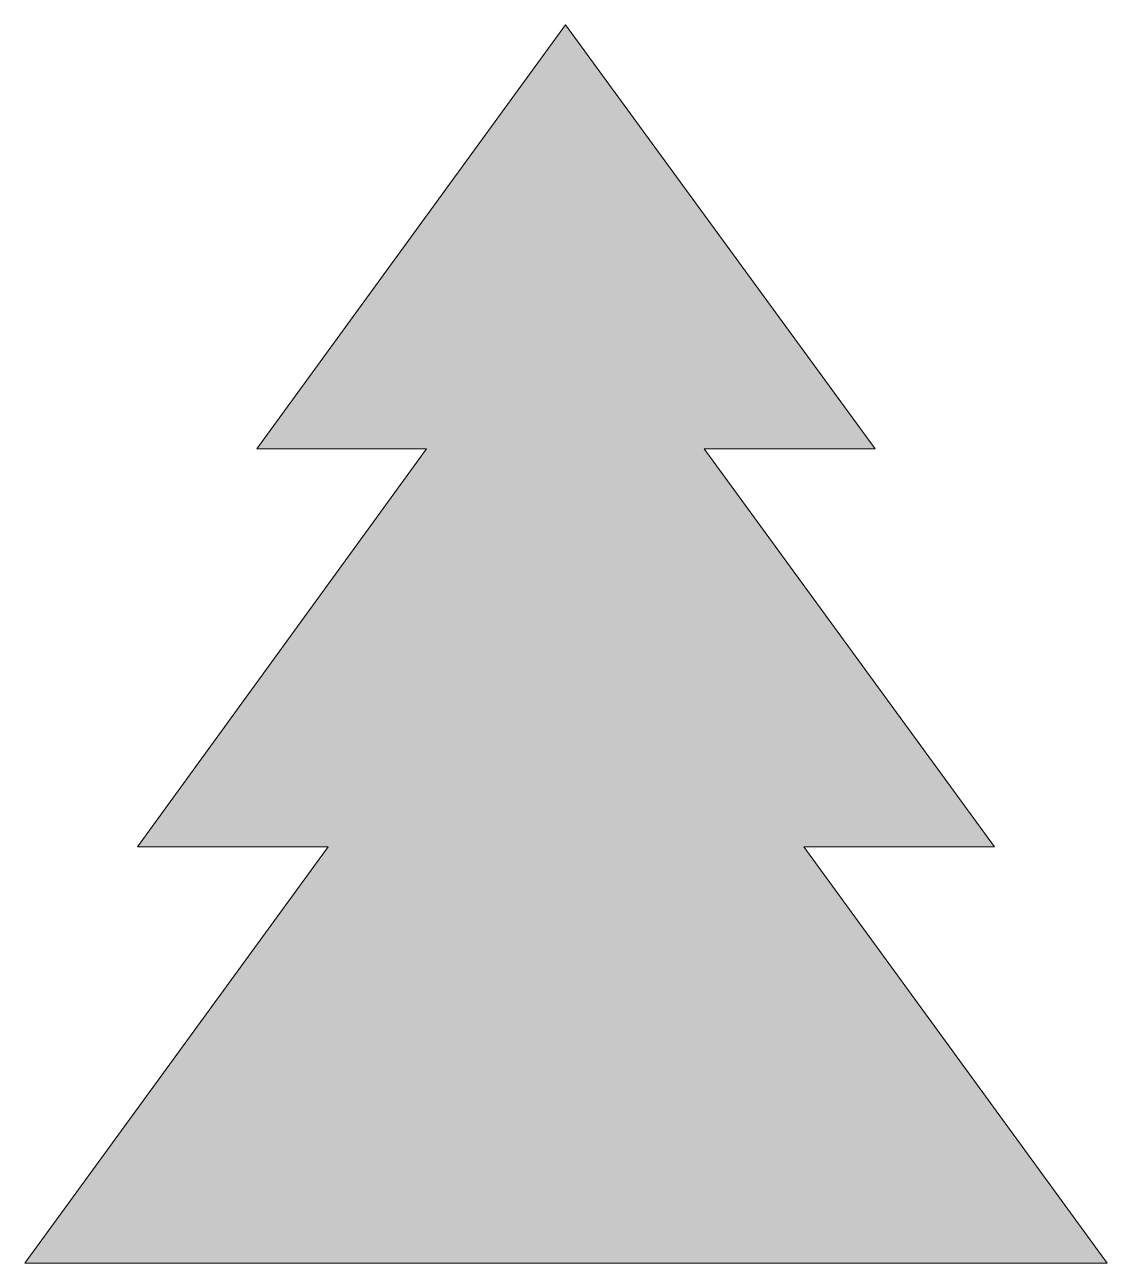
# Model space of a CAD drawing. Header units: inches. Extents: x 42 to 559, y -592 to -1.
import ezdxf

# ---------------------------------------------------------------- set-up
doc = ezdxf.new("R2010")
doc.units = ezdxf.units.IN
doc.header["$MEASUREMENT"] = 0
doc.layers.add('Layer 1', color=7, linetype='Continuous')

msp = doc.modelspace()

# ---------------------------------------------------------------- hatches: boundary and pattern name
at = {"layer": 'Layer 1', "true_color": 0x56963e}
h = msp.add_hatch(color=85, dxfattribs=at)
h.dxf.hatch_style = 2
h.paths.add_polyline_path([(559, -592.1), (414.23, -393.5), (505.17, -393.5), (366.59, -203.56), (448.25, -203.56), (300.39, -1.25), (153.14, -203.56), (234.19, -203.56), (96.22, -393.5), (187.17, -393.5), (42.39, -592.1)])

# ---------------------------------------------------------------- linework, layer by layer
at = {"layer": 'Layer 1', "lineweight": 0}
msp.add_lwpolyline([(559, -592.1), (414.23, -393.5), (505.17, -393.5), (366.59, -203.56), (448.25, -203.56), (300.39, -1.25), (153.14, -203.56), (234.19, -203.56), (96.22, -393.5), (187.17, -393.5), (42.39, -592.1), (559, -592.1)], dxfattribs=at)

doc.saveas('drawing.dxf')
